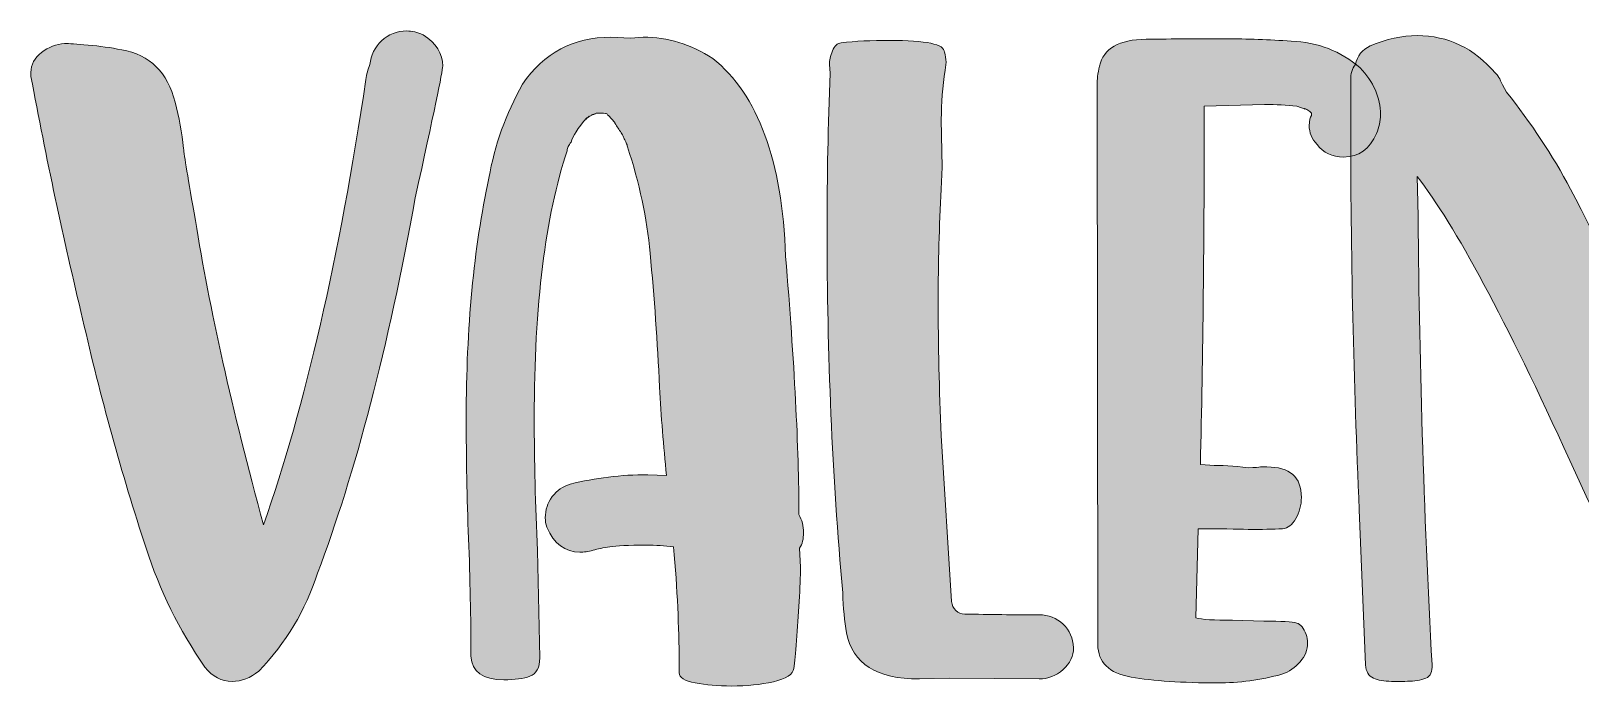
# Model space of a CAD drawing. Header units: inches. Extents: x 182 to 898, y -923 to -156.
# Drawn here: x 192.5 to 545.1, y -923.2 to -774.1 of the extents above; entities that cross this region are included whole.
import ezdxf

# ---------------------------------------------------------------- set-up
doc = ezdxf.new("R2010")
doc.units = ezdxf.units.IN
doc.header["$MEASUREMENT"] = 0
doc.layers.add('Layer 1', color=7, linetype='Continuous')

# ---------------------------------------------------------------- blocks, each defined once
blk = doc.blocks.new('block 5')
at = {"layer": 'Layer 1', "true_color": 0xffffff}
h = blk.add_hatch(color=7, dxfattribs=at)
h.dxf.hatch_style = 2
edge = h.paths.add_edge_path()
edge.add_spline(control_points=[(238.33, -922.17), (235.96, -922.17), (233.88, -921.1), (232.1, -918.96), (226.28, -910.41), (221.82, -901.39), (218.74, -891.88), (213.15, -874.78), (208.34, -857.39), (204.31, -839.69), (199.91, -821.4), (195.99, -802.99), (192.55, -784.47), (192.55, -784.47), (192.55, -783.57), (192.55, -783.57), (192.55, -781.79), (193.35, -780.28), (194.95, -779.03), (196.56, -777.78), (198.31, -777.1), (200.21, -776.98), (201.16, -776.98), (202.94, -777.1), (205.55, -777.34), (208.17, -777.58), (210.72, -777.94), (213.21, -778.41), (219.63, -779.6), (223.66, -783.57), (225.33, -790.34), (226.28, -793.79), (226.93, -797.29), (227.29, -800.85), (227.4, -802.28), (228.29, -807.74), (229.96, -817.24), (233.17, -837.19), (238.33, -860.29), (245.46, -886.54), (254.96, -859.46), (262.74, -825.68), (268.79, -785.18), (268.91, -783.99), (269.21, -782.86), (269.69, -781.79), (269.92, -779.66), (270.81, -777.85), (272.36, -776.36), (273.9, -774.88), (275.8, -774.13), (278.06, -774.13), (279.24, -774.13), (280.49, -774.43), (281.8, -775.02), (284.76, -776.93), (286.25, -779.3), (286.25, -782.15), (286.25, -783.22), (284.17, -793.19), (280.02, -812.08), (273.84, -846.16), (266.42, -874.67), (257.75, -897.58), (255.02, -906.02), (250.56, -913.44), (244.39, -919.85), (242.49, -921.4), (240.47, -922.17), (238.33, -922.17)], knot_values=[0, 0, 0, 0, 1, 1, 1, 2, 2, 2, 3, 3, 3, 4, 4, 4, 5, 5, 5, 6, 6, 6, 7, 7, 7, 8, 8, 8, 9, 9, 9, 10, 10, 10, 11, 11, 11, 12, 12, 12, 13, 13, 13, 14, 14, 14, 15, 15, 15, 16, 16, 16, 17, 17, 17, 18, 18, 18, 19, 19, 19, 20, 20, 20, 21, 21, 21, 22, 22, 22, 23, 23, 23, 23], degree=3, periodic=1)
h = blk.add_hatch(color=7, dxfattribs=at)
h.dxf.hatch_style = 2
edge = h.paths.add_edge_path()
edge.add_spline(control_points=[(351.99, -923.24), (348.9, -923.24), (346.13, -923), (343.7, -922.52), (341.27, -922.05), (340.05, -921.28), (340.05, -920.21), (340.05, -920.21), (340.05, -917.54), (340.05, -917.54), (340.05, -909.94), (339.63, -901.27), (338.8, -891.53), (336.78, -891.29), (334.71, -891.17), (332.57, -891.17), (328.53, -891.17), (325.77, -891.29), (324.28, -891.53), (322.8, -891.77), (321.52, -892.03), (320.46, -892.33), (319.39, -892.63), (318.38, -892.77), (317.43, -892.77), (314.1, -892.77), (311.61, -890.87), (309.95, -887.07), (309.71, -886.36), (309.59, -885.65), (309.59, -884.93), (309.59, -883.15), (310.12, -881.55), (311.19, -880.13), (312.26, -878.7), (313.62, -877.75), (315.29, -877.28), (320.99, -875.85), (326.87, -875.14), (332.92, -875.14), (332.92, -875.14), (337.2, -875.32), (337.2, -875.32), (336.49, -868.55), (335.95, -861.84), (335.6, -855.19), (335.12, -844.98), (334.41, -834.82), (333.46, -824.73), (332.75, -816.77), (331.02, -808.69), (328.29, -800.5), (328.29, -800.38), (328.26, -800.23), (328.2, -800.05), (328.14, -799.88), (328.08, -799.73), (328.03, -799.61), (327.97, -799.49), (327.88, -799.31), (327.76, -799.07), (327.64, -798.84), (327.52, -798.57), (327.4, -798.27), (327.28, -797.98), (327.1, -797.65), (326.87, -797.29), (326.63, -796.93), (326.39, -796.58), (326.16, -796.22), (325.92, -795.87), (325.68, -795.51), (325.44, -795.15), (325.44, -795.15), (325.44, -794.98), (325.44, -794.98), (325.44, -794.98), (324.02, -793.37), (324.02, -793.37), (324.02, -793.37), (323.84, -793.37), (323.84, -793.37), (323.84, -793.26), (323.81, -793.17), (323.75, -793.1), (323.69, -793.05), (323.6, -792.99), (323.48, -792.93), (323.36, -792.87), (322.59, -792.84), (321.17, -792.84), (320.81, -793.08), (320.46, -793.19), (320.1, -793.19), (320.1, -793.19), (320.99, -793.02), (320.99, -793.02), (320.51, -793.14), (320.1, -793.31), (319.74, -793.55), (319.39, -793.79), (319.15, -793.94), (319.03, -794), (318.91, -794.06), (318.85, -794.15), (318.85, -794.26), (318.85, -794.26), (319.03, -793.91), (319.03, -793.91), (317.01, -796.28), (315.82, -798.12), (315.47, -799.43), (315.23, -799.79), (315.02, -800.11), (314.84, -800.41), (314.67, -800.71), (314.58, -801.03), (314.58, -801.39), (309.59, -816.23), (307.09, -836.48), (307.09, -862.13), (307.09, -871.99), (307.33, -882.09), (307.81, -892.42), (307.81, -892.42), (308.34, -916.82), (308.34, -916.82), (308.34, -919.08), (307.6, -920.47), (306.11, -921.01), (304.63, -921.54), (302.64, -921.81), (300.15, -921.81), (295.4, -921.81), (292.9, -920.03), (292.67, -916.47), (292.67, -907.8), (292.49, -898.86), (292.13, -889.66), (291.77, -880.46), (291.6, -871.28), (291.6, -862.13), (291.6, -841.71), (293.32, -823.54), (296.76, -807.62), (298.07, -800.14), (300.62, -793.02), (304.42, -786.25), (309.29, -779.12), (316, -775.56), (324.55, -775.56), (324.55, -775.56), (329.01, -775.74), (329.01, -775.74), (329.01, -775.74), (331.86, -775.56), (331.86, -775.56), (337.44, -775.56), (342.72, -777.16), (347.71, -780.37), (358.04, -788.68), (363.56, -803.71), (364.28, -825.44), (366.3, -849.55), (367.31, -869.14), (367.31, -884.22), (368.02, -885.41), (368.38, -886.78), (368.38, -888.32), (368.38, -889.75), (368.08, -890.93), (367.48, -891.88), (367.48, -891.88), (367.66, -896.16), (367.66, -896.16), (367.66, -898.3), (367.57, -900.91), (367.39, -904), (367.22, -907.09), (367.01, -910.05), (366.77, -912.9), (366.53, -915.76), (366.33, -917.86), (366.15, -919.23), (365.97, -920.6), (364.42, -921.61), (361.52, -922.26), (358.6, -922.91), (355.43, -923.24), (351.99, -923.24)], knot_values=[0, 0, 0, 0, 1, 1, 1, 2, 2, 2, 3, 3, 3, 4, 4, 4, 5, 5, 5, 6, 6, 6, 7, 7, 7, 8, 8, 8, 9, 9, 9, 10, 10, 10, 11, 11, 11, 12, 12, 12, 13, 13, 13, 14, 14, 14, 15, 15, 15, 16, 16, 16, 17, 17, 17, 18, 18, 18, 19, 19, 19, 20, 20, 20, 21, 21, 21, 22, 22, 22, 23, 23, 23, 24, 24, 24, 25, 25, 25, 26, 26, 26, 27, 27, 27, 28, 28, 28, 29, 29, 29, 30, 30, 30, 31, 31, 31, 32, 32, 32, 33, 33, 33, 34, 34, 34, 35, 35, 35, 36, 36, 36, 37, 37, 37, 38, 38, 38, 39, 39, 39, 40, 40, 40, 41, 41, 41, 42, 42, 42, 43, 43, 43, 44, 44, 44, 45, 45, 45, 46, 46, 46, 47, 47, 47, 48, 48, 48, 49, 49, 49, 50, 50, 50, 51, 51, 51, 52, 52, 52, 53, 53, 53, 54, 54, 54, 55, 55, 55, 56, 56, 56, 57, 57, 57, 58, 58, 58, 59, 59, 59, 60, 60, 60, 61, 61, 61, 62, 62, 62, 63, 63, 63, 63], degree=3, periodic=1)
edge = h.paths.add_edge_path()
edge.add_spline(control_points=[(319.21, -793.91), (319.21, -793.91), (319.56, -793.55), (319.56, -793.55), (319.56, -793.67), (319.39, -793.79), (319.03, -793.91), (319.03, -793.91), (319.21, -793.91), (319.21, -793.91)], knot_values=[0, 0, 0, 0, 1, 1, 1, 2, 2, 2, 3, 3, 3, 3], degree=3, periodic=1)
h = blk.add_hatch(color=7, dxfattribs=at)
h.dxf.hatch_style = 2
edge = h.paths.add_edge_path()
edge.add_spline(control_points=[(505.18, -922.17), (505.18, -922.17), (502.15, -922.17), (502.15, -922.17), (500.49, -922.17), (499.12, -921.93), (498.06, -921.46), (496.99, -920.98), (496.39, -919.97), (496.27, -918.43), (496.27, -918.43), (494.85, -883.15), (494.85, -883.15), (493.54, -853.94), (492.89, -824.61), (492.89, -795.15), (492.89, -795.15), (492.89, -785.18), (492.89, -785.18), (492.89, -783.87), (493.24, -782.75), (493.96, -781.79), (494.43, -779.78), (495.56, -778.35), (497.34, -777.52), (501.02, -775.98), (504.58, -775.2), (508.03, -775.2), (515.04, -775.2), (520.97, -778.05), (525.84, -783.75), (526.32, -784.11), (526.85, -785), (527.45, -786.42), (527.45, -786.42), (528.34, -788.03), (528.34, -788.03), (533.92, -795.04), (538.79, -802.4), (542.95, -810.12), (549.36, -822.59), (555.18, -834.23), (560.4, -845.03), (566.57, -857.62), (570.02, -866.23), (570.73, -870.86), (570.73, -870.86), (570.56, -851.62), (570.56, -851.62), (570.56, -828.59), (571.33, -805.6), (572.87, -782.68), (573.35, -778.53), (575.84, -776.21), (580.35, -775.74), (580.35, -775.74), (580.71, -775.74), (580.71, -775.74), (582.49, -775.74), (584.15, -776.42), (585.7, -777.78), (587.24, -779.15), (588.02, -780.72), (588.02, -782.51), (587.54, -790.58), (587.12, -799.19), (586.77, -808.34), (586.06, -829.12), (585.7, -845.63), (585.7, -857.86), (585.7, -876.27), (586.17, -894.68), (587.12, -913.08), (587.12, -914.75), (586.59, -916.14), (585.52, -917.27), (584.45, -918.4), (583.14, -919.2), (581.6, -919.67), (579.7, -920.51), (577.8, -920.92), (575.9, -920.92), (575.07, -920.92), (574.24, -920.8), (573.41, -920.57), (572.93, -920.68), (572.4, -920.74), (571.8, -920.74), (570.38, -920.74), (569.01, -920.33), (567.7, -919.49), (564.86, -917.83), (556.54, -901.98), (542.77, -871.93), (528.28, -839.99), (516.7, -818.43), (508.03, -807.27), (508.03, -807.27), (508.21, -813.15), (508.21, -813.15), (508.45, -848.3), (509.51, -883.39), (511.42, -918.43), (511.42, -918.43), (511.42, -918.96), (511.42, -918.96), (511.42, -920.39), (510.79, -921.28), (509.54, -921.63), (508.3, -921.99), (506.84, -922.17), (505.18, -922.17)], knot_values=[0, 0, 0, 0, 1, 1, 1, 2, 2, 2, 3, 3, 3, 4, 4, 4, 5, 5, 5, 6, 6, 6, 7, 7, 7, 8, 8, 8, 9, 9, 9, 10, 10, 10, 11, 11, 11, 12, 12, 12, 13, 13, 13, 14, 14, 14, 15, 15, 15, 16, 16, 16, 17, 17, 17, 18, 18, 18, 19, 19, 19, 20, 20, 20, 21, 21, 21, 22, 22, 22, 23, 23, 23, 24, 24, 24, 25, 25, 25, 26, 26, 26, 27, 27, 27, 28, 28, 28, 29, 29, 29, 30, 30, 30, 31, 31, 31, 32, 32, 32, 33, 33, 33, 34, 34, 34, 35, 35, 35, 36, 36, 36, 37, 37, 37, 37], degree=3, periodic=1)
h = blk.add_hatch(color=7, dxfattribs=at)
h.dxf.hatch_style = 2
edge = h.paths.add_edge_path()
edge.add_spline(control_points=[(421.99, -921.63), (421.99, -921.63), (401.69, -921.46), (401.69, -921.46), (401.69, -921.46), (394.74, -921.63), (394.74, -921.63), (385, -921.63), (379.48, -918.13), (378.17, -911.12), (377.69, -908.51), (377.4, -905.48), (377.28, -902.04), (374.9, -875.44), (373.72, -847.77), (373.72, -819.02), (373.72, -807.27), (373.95, -795.51), (374.43, -783.75), (374.43, -783.75), (374.25, -781.79), (374.25, -781.79), (374.25, -780.84), (374.49, -779.81), (374.96, -778.68), (375.44, -777.55), (376.09, -776.93), (376.92, -776.81), (380.13, -776.45), (383.81, -776.27), (387.97, -776.27), (396.28, -776.27), (400.44, -777.16), (400.44, -778.94), (400.68, -779.66), (400.8, -780.43), (400.8, -781.26), (400.8, -781.26), (400.62, -783.04), (400.62, -783.04), (400.02, -786.84), (399.73, -790.58), (399.73, -794.26), (399.73, -794.26), (399.9, -805.13), (399.9, -805.13), (399.9, -805.13), (399.73, -810.12), (399.73, -810.12), (399.25, -818.55), (399.01, -826.98), (399.01, -835.41), (399.01, -845.63), (399.25, -855.9), (399.73, -866.23), (399.73, -866.23), (402.04, -904), (402.04, -904), (402.16, -904.83), (402.49, -905.51), (403.02, -906.05), (403.56, -906.58), (404.24, -906.85), (405.07, -906.85), (410.65, -906.97), (416.29, -907.03), (421.99, -907.03), (424.13, -907.03), (425.94, -907.74), (427.43, -909.16), (428.91, -910.59), (429.71, -912.37), (429.83, -914.51), (429.83, -916.41), (429.03, -918.07), (427.43, -919.49), (425.82, -920.92), (424.01, -921.63), (421.99, -921.63)], knot_values=[0, 0, 0, 0, 1, 1, 1, 2, 2, 2, 3, 3, 3, 4, 4, 4, 5, 5, 5, 6, 6, 6, 7, 7, 7, 8, 8, 8, 9, 9, 9, 10, 10, 10, 11, 11, 11, 12, 12, 12, 13, 13, 13, 14, 14, 14, 15, 15, 15, 16, 16, 16, 17, 17, 17, 18, 18, 18, 19, 19, 19, 20, 20, 20, 21, 21, 21, 22, 22, 22, 23, 23, 23, 24, 24, 24, 25, 25, 25, 26, 26, 26, 26], degree=3, periodic=1)
h = blk.add_hatch(color=7, dxfattribs=at)
h.dxf.hatch_style = 2
edge = h.paths.add_edge_path()
edge.add_spline(control_points=[(462.61, -922.52), (454.53, -922.52), (447.97, -922.08), (442.92, -921.19), (437.87, -920.3), (435.35, -917.83), (435.35, -913.79), (435.35, -913.79), (435.17, -786.42), (435.17, -786.42), (435.17, -785.24), (435.35, -783.81), (435.71, -782.15), (436.66, -778.11), (440.19, -776.07), (446.31, -776), (452.42, -775.95), (458.45, -775.92), (464.39, -775.92), (469.38, -775.92), (474.36, -776.09), (479.35, -776.45), (485.41, -776.69), (490.63, -778.71), (495.03, -782.51), (498.12, -785.71), (499.66, -789.28), (499.66, -793.19), (499.66, -794.62), (499.36, -796.04), (498.77, -797.47), (497.22, -801.03), (494.73, -802.82), (491.29, -802.82), (488.67, -802.82), (486.66, -801.86), (485.23, -799.96), (484.04, -798.66), (483.45, -797.23), (483.45, -795.69), (483.45, -794.5), (483.63, -793.73), (483.98, -793.37), (483.98, -793.37), (483.98, -792.84), (483.98, -792.84), (483.86, -792.72), (483.66, -792.54), (483.36, -792.3), (483.06, -792.07), (482.74, -791.89), (482.38, -791.77), (482.38, -791.77), (482.56, -791.95), (482.56, -791.95), (482.56, -791.95), (480.6, -791.24), (480.6, -791.24), (478.34, -791), (475.91, -790.88), (473.3, -790.88), (473.3, -790.88), (459.58, -791.24), (459.58, -791.24), (459.58, -821.16), (459.28, -848.36), (458.69, -872.82), (458.69, -872.82), (460.83, -873), (460.83, -873), (463.44, -873), (466.35, -873.18), (469.55, -873.54), (471.1, -873.54), (472.05, -873.48), (472.4, -873.36), (472.4, -873.36), (473.83, -873.36), (473.83, -873.36), (479.05, -873.36), (481.67, -875.67), (481.67, -880.3), (481.67, -882.09), (481.25, -883.69), (480.42, -885.11), (479.59, -886.54), (478.58, -887.31), (477.39, -887.43), (475.26, -887.55), (472.64, -887.61), (469.55, -887.61), (466.94, -887.49), (463.14, -887.43), (458.15, -887.43), (458.15, -887.43), (457.62, -907.74), (457.62, -907.74), (459.04, -908.1), (461.83, -908.27), (465.99, -908.27), (465.99, -908.27), (473.12, -908.45), (473.12, -908.45), (477.15, -908.45), (479.65, -908.6), (480.6, -908.89), (481.55, -909.19), (482.26, -910.05), (482.74, -911.48), (482.97, -912.07), (483.09, -912.73), (483.09, -913.44), (483.09, -914.98), (482.53, -916.41), (481.4, -917.71), (480.27, -919.02), (478.88, -919.97), (477.22, -920.57), (472.34, -921.87), (467.47, -922.52), (462.61, -922.52)], knot_values=[0, 0, 0, 0, 1, 1, 1, 2, 2, 2, 3, 3, 3, 4, 4, 4, 5, 5, 5, 6, 6, 6, 7, 7, 7, 8, 8, 8, 9, 9, 9, 10, 10, 10, 11, 11, 11, 12, 12, 12, 13, 13, 13, 14, 14, 14, 15, 15, 15, 16, 16, 16, 17, 17, 17, 18, 18, 18, 19, 19, 19, 20, 20, 20, 21, 21, 21, 22, 22, 22, 23, 23, 23, 24, 24, 24, 25, 25, 25, 26, 26, 26, 27, 27, 27, 28, 28, 28, 29, 29, 29, 30, 30, 30, 31, 31, 31, 32, 32, 32, 33, 33, 33, 34, 34, 34, 35, 35, 35, 36, 36, 36, 37, 37, 37, 38, 38, 38, 39, 39, 39, 40, 40, 40, 40], degree=3, periodic=1)
at = {"layer": 'Layer 1', "lineweight": 0}
for points, knots in [([(238.33, -922.17), (235.96, -922.17), (233.88, -921.1), (232.1, -918.96), (226.28, -910.41), (221.82, -901.39), (218.74, -891.88), (213.15, -874.78), (208.34, -857.39), (204.31, -839.69), (199.91, -821.4), (195.99, -802.99), (192.55, -784.47), (192.55, -784.47), (192.55, -783.57), (192.55, -783.57), (192.55, -781.79), (193.35, -780.28), (194.95, -779.03), (196.56, -777.78), (198.31, -777.1), (200.21, -776.98), (201.16, -776.98), (202.94, -777.1), (205.55, -777.34), (208.17, -777.58), (210.72, -777.94), (213.21, -778.41), (219.63, -779.6), (223.66, -783.57), (225.33, -790.34), (226.28, -793.79), (226.93, -797.29), (227.29, -800.85), (227.4, -802.28), (228.29, -807.74), (229.96, -817.24), (233.17, -837.19), (238.33, -860.29), (245.46, -886.54), (254.96, -859.46), (262.74, -825.68), (268.79, -785.18), (268.91, -783.99), (269.21, -782.86), (269.69, -781.79), (269.92, -779.66), (270.81, -777.85), (272.36, -776.36), (273.9, -774.88), (275.8, -774.13), (278.06, -774.13), (279.24, -774.13), (280.49, -774.43), (281.8, -775.02), (284.76, -776.93), (286.25, -779.3), (286.25, -782.15), (286.25, -783.22), (284.17, -793.19), (280.02, -812.08), (273.84, -846.16), (266.42, -874.67), (257.75, -897.58), (255.02, -906.02), (250.56, -913.44), (244.39, -919.85), (242.49, -921.4), (240.47, -922.17), (238.33, -922.17)], [0, 0, 0, 0, 1, 1, 1, 2, 2, 2, 3, 3, 3, 4, 4, 4, 5, 5, 5, 6, 6, 6, 7, 7, 7, 8, 8, 8, 9, 9, 9, 10, 10, 10, 11, 11, 11, 12, 12, 12, 13, 13, 13, 14, 14, 14, 15, 15, 15, 16, 16, 16, 17, 17, 17, 18, 18, 18, 19, 19, 19, 20, 20, 20, 21, 21, 21, 22, 22, 22, 23, 23, 23, 23]), ([(351.99, -923.24), (348.9, -923.24), (346.13, -923), (343.7, -922.52), (341.27, -922.05), (340.05, -921.28), (340.05, -920.21), (340.05, -920.21), (340.05, -917.54), (340.05, -917.54), (340.05, -909.94), (339.63, -901.27), (338.8, -891.53), (336.78, -891.29), (334.71, -891.17), (332.57, -891.17), (328.53, -891.17), (325.77, -891.29), (324.28, -891.53), (322.8, -891.77), (321.52, -892.03), (320.46, -892.33), (319.39, -892.63), (318.38, -892.77), (317.43, -892.77), (314.1, -892.77), (311.61, -890.87), (309.95, -887.07), (309.71, -886.36), (309.59, -885.65), (309.59, -884.93), (309.59, -883.15), (310.12, -881.55), (311.19, -880.13), (312.26, -878.7), (313.62, -877.75), (315.29, -877.28), (320.99, -875.85), (326.87, -875.14), (332.92, -875.14), (332.92, -875.14), (337.2, -875.32), (337.2, -875.32), (336.49, -868.55), (335.95, -861.84), (335.6, -855.19), (335.12, -844.98), (334.41, -834.82), (333.46, -824.73), (332.75, -816.77), (331.02, -808.69), (328.29, -800.5), (328.29, -800.38), (328.26, -800.23), (328.2, -800.05), (328.14, -799.88), (328.08, -799.73), (328.03, -799.61), (327.97, -799.49), (327.88, -799.31), (327.76, -799.07), (327.64, -798.84), (327.52, -798.57), (327.4, -798.27), (327.28, -797.98), (327.1, -797.65), (326.87, -797.29), (326.63, -796.93), (326.39, -796.58), (326.16, -796.22), (325.92, -795.87), (325.68, -795.51), (325.44, -795.15), (325.44, -795.15), (325.44, -794.98), (325.44, -794.98), (325.44, -794.98), (324.02, -793.37), (324.02, -793.37), (324.02, -793.37), (323.84, -793.37), (323.84, -793.37), (323.84, -793.26), (323.81, -793.17), (323.75, -793.1), (323.69, -793.05), (323.6, -792.99), (323.48, -792.93), (323.36, -792.87), (322.59, -792.84), (321.17, -792.84), (320.81, -793.08), (320.46, -793.19), (320.1, -793.19), (320.1, -793.19), (320.99, -793.02), (320.99, -793.02), (320.51, -793.14), (320.1, -793.31), (319.74, -793.55), (319.39, -793.79), (319.15, -793.94), (319.03, -794), (318.91, -794.06), (318.85, -794.15), (318.85, -794.26), (318.85, -794.26), (319.03, -793.91), (319.03, -793.91), (317.01, -796.28), (315.82, -798.12), (315.47, -799.43), (315.23, -799.79), (315.02, -800.11), (314.84, -800.41), (314.67, -800.71), (314.58, -801.03), (314.58, -801.39), (309.59, -816.23), (307.09, -836.48), (307.09, -862.13), (307.09, -871.99), (307.33, -882.09), (307.81, -892.42), (307.81, -892.42), (308.34, -916.82), (308.34, -916.82), (308.34, -919.08), (307.6, -920.47), (306.11, -921.01), (304.63, -921.54), (302.64, -921.81), (300.15, -921.81), (295.4, -921.81), (292.9, -920.03), (292.67, -916.47), (292.67, -907.8), (292.49, -898.86), (292.13, -889.66), (291.77, -880.46), (291.6, -871.28), (291.6, -862.13), (291.6, -841.71), (293.32, -823.54), (296.76, -807.62), (298.07, -800.14), (300.62, -793.02), (304.42, -786.25), (309.29, -779.12), (316, -775.56), (324.55, -775.56), (324.55, -775.56), (329.01, -775.74), (329.01, -775.74), (329.01, -775.74), (331.86, -775.56), (331.86, -775.56), (337.44, -775.56), (342.72, -777.16), (347.71, -780.37), (358.04, -788.68), (363.56, -803.71), (364.28, -825.44), (366.3, -849.55), (367.31, -869.14), (367.31, -884.22), (368.02, -885.41), (368.38, -886.78), (368.38, -888.32), (368.38, -889.75), (368.08, -890.93), (367.48, -891.88), (367.48, -891.88), (367.66, -896.16), (367.66, -896.16), (367.66, -898.3), (367.57, -900.91), (367.39, -904), (367.22, -907.09), (367.01, -910.05), (366.77, -912.9), (366.53, -915.76), (366.33, -917.86), (366.15, -919.23), (365.97, -920.6), (364.42, -921.61), (361.52, -922.26), (358.6, -922.91), (355.43, -923.24), (351.99, -923.24)], [0, 0, 0, 0, 1, 1, 1, 2, 2, 2, 3, 3, 3, 4, 4, 4, 5, 5, 5, 6, 6, 6, 7, 7, 7, 8, 8, 8, 9, 9, 9, 10, 10, 10, 11, 11, 11, 12, 12, 12, 13, 13, 13, 14, 14, 14, 15, 15, 15, 16, 16, 16, 17, 17, 17, 18, 18, 18, 19, 19, 19, 20, 20, 20, 21, 21, 21, 22, 22, 22, 23, 23, 23, 24, 24, 24, 25, 25, 25, 26, 26, 26, 27, 27, 27, 28, 28, 28, 29, 29, 29, 30, 30, 30, 31, 31, 31, 32, 32, 32, 33, 33, 33, 34, 34, 34, 35, 35, 35, 36, 36, 36, 37, 37, 37, 38, 38, 38, 39, 39, 39, 40, 40, 40, 41, 41, 41, 42, 42, 42, 43, 43, 43, 44, 44, 44, 45, 45, 45, 46, 46, 46, 47, 47, 47, 48, 48, 48, 49, 49, 49, 50, 50, 50, 51, 51, 51, 52, 52, 52, 53, 53, 53, 54, 54, 54, 55, 55, 55, 56, 56, 56, 57, 57, 57, 58, 58, 58, 59, 59, 59, 60, 60, 60, 61, 61, 61, 62, 62, 62, 63, 63, 63, 63]), ([(505.18, -922.17), (505.18, -922.17), (502.15, -922.17), (502.15, -922.17), (500.49, -922.17), (499.12, -921.93), (498.06, -921.46), (496.99, -920.98), (496.39, -919.97), (496.27, -918.43), (496.27, -918.43), (494.85, -883.15), (494.85, -883.15), (493.54, -853.94), (492.89, -824.61), (492.89, -795.15), (492.89, -795.15), (492.89, -785.18), (492.89, -785.18), (492.89, -783.87), (493.24, -782.75), (493.96, -781.79), (494.43, -779.78), (495.56, -778.35), (497.34, -777.52), (501.02, -775.98), (504.58, -775.2), (508.03, -775.2), (515.04, -775.2), (520.97, -778.05), (525.84, -783.75), (526.32, -784.11), (526.85, -785), (527.45, -786.42), (527.45, -786.42), (528.34, -788.03), (528.34, -788.03), (533.92, -795.04), (538.79, -802.4), (542.95, -810.12), (549.36, -822.59), (555.18, -834.23), (560.4, -845.03), (566.57, -857.62), (570.02, -866.23), (570.73, -870.86), (570.73, -870.86), (570.56, -851.62), (570.56, -851.62), (570.56, -828.59), (571.33, -805.6), (572.87, -782.68), (573.35, -778.53), (575.84, -776.21), (580.35, -775.74), (580.35, -775.74), (580.71, -775.74), (580.71, -775.74), (582.49, -775.74), (584.15, -776.42), (585.7, -777.78), (587.24, -779.15), (588.02, -780.72), (588.02, -782.51), (587.54, -790.58), (587.12, -799.19), (586.77, -808.34), (586.06, -829.12), (585.7, -845.63), (585.7, -857.86), (585.7, -876.27), (586.17, -894.68), (587.12, -913.08), (587.12, -914.75), (586.59, -916.14), (585.52, -917.27), (584.45, -918.4), (583.14, -919.2), (581.6, -919.67), (579.7, -920.51), (577.8, -920.92), (575.9, -920.92), (575.07, -920.92), (574.24, -920.8), (573.41, -920.57), (572.93, -920.68), (572.4, -920.74), (571.8, -920.74), (570.38, -920.74), (569.01, -920.33), (567.7, -919.49), (564.86, -917.83), (556.54, -901.98), (542.77, -871.93), (528.28, -839.99), (516.7, -818.43), (508.03, -807.27), (508.03, -807.27), (508.21, -813.15), (508.21, -813.15), (508.45, -848.3), (509.51, -883.39), (511.42, -918.43), (511.42, -918.43), (511.42, -918.96), (511.42, -918.96), (511.42, -920.39), (510.79, -921.28), (509.54, -921.63), (508.3, -921.99), (506.84, -922.17), (505.18, -922.17)], [0, 0, 0, 0, 1, 1, 1, 2, 2, 2, 3, 3, 3, 4, 4, 4, 5, 5, 5, 6, 6, 6, 7, 7, 7, 8, 8, 8, 9, 9, 9, 10, 10, 10, 11, 11, 11, 12, 12, 12, 13, 13, 13, 14, 14, 14, 15, 15, 15, 16, 16, 16, 17, 17, 17, 18, 18, 18, 19, 19, 19, 20, 20, 20, 21, 21, 21, 22, 22, 22, 23, 23, 23, 24, 24, 24, 25, 25, 25, 26, 26, 26, 27, 27, 27, 28, 28, 28, 29, 29, 29, 30, 30, 30, 31, 31, 31, 32, 32, 32, 33, 33, 33, 34, 34, 34, 35, 35, 35, 36, 36, 36, 37, 37, 37, 37]), ([(421.99, -921.63), (421.99, -921.63), (401.69, -921.46), (401.69, -921.46), (401.69, -921.46), (394.74, -921.63), (394.74, -921.63), (385, -921.63), (379.48, -918.13), (378.17, -911.12), (377.69, -908.51), (377.4, -905.48), (377.28, -902.04), (374.9, -875.44), (373.72, -847.77), (373.72, -819.02), (373.72, -807.27), (373.95, -795.51), (374.43, -783.75), (374.43, -783.75), (374.25, -781.79), (374.25, -781.79), (374.25, -780.84), (374.49, -779.81), (374.96, -778.68), (375.44, -777.55), (376.09, -776.93), (376.92, -776.81), (380.13, -776.45), (383.81, -776.27), (387.97, -776.27), (396.28, -776.27), (400.44, -777.16), (400.44, -778.94), (400.68, -779.66), (400.8, -780.43), (400.8, -781.26), (400.8, -781.26), (400.62, -783.04), (400.62, -783.04), (400.02, -786.84), (399.73, -790.58), (399.73, -794.26), (399.73, -794.26), (399.9, -805.13), (399.9, -805.13), (399.9, -805.13), (399.73, -810.12), (399.73, -810.12), (399.25, -818.55), (399.01, -826.98), (399.01, -835.41), (399.01, -845.63), (399.25, -855.9), (399.73, -866.23), (399.73, -866.23), (402.04, -904), (402.04, -904), (402.16, -904.83), (402.49, -905.51), (403.02, -906.05), (403.56, -906.58), (404.24, -906.85), (405.07, -906.85), (410.65, -906.97), (416.29, -907.03), (421.99, -907.03), (424.13, -907.03), (425.94, -907.74), (427.43, -909.16), (428.91, -910.59), (429.71, -912.37), (429.83, -914.51), (429.83, -916.41), (429.03, -918.07), (427.43, -919.49), (425.82, -920.92), (424.01, -921.63), (421.99, -921.63)], [0, 0, 0, 0, 1, 1, 1, 2, 2, 2, 3, 3, 3, 4, 4, 4, 5, 5, 5, 6, 6, 6, 7, 7, 7, 8, 8, 8, 9, 9, 9, 10, 10, 10, 11, 11, 11, 12, 12, 12, 13, 13, 13, 14, 14, 14, 15, 15, 15, 16, 16, 16, 17, 17, 17, 18, 18, 18, 19, 19, 19, 20, 20, 20, 21, 21, 21, 22, 22, 22, 23, 23, 23, 24, 24, 24, 25, 25, 25, 26, 26, 26, 26]), ([(462.61, -922.52), (454.53, -922.52), (447.97, -922.08), (442.92, -921.19), (437.87, -920.3), (435.35, -917.83), (435.35, -913.79), (435.35, -913.79), (435.17, -786.42), (435.17, -786.42), (435.17, -785.24), (435.35, -783.81), (435.71, -782.15), (436.66, -778.11), (440.19, -776.07), (446.31, -776), (452.42, -775.95), (458.45, -775.92), (464.39, -775.92), (469.38, -775.92), (474.36, -776.09), (479.35, -776.45), (485.41, -776.69), (490.63, -778.71), (495.03, -782.51), (498.12, -785.71), (499.66, -789.28), (499.66, -793.19), (499.66, -794.62), (499.36, -796.04), (498.77, -797.47), (497.22, -801.03), (494.73, -802.82), (491.29, -802.82), (488.67, -802.82), (486.66, -801.86), (485.23, -799.96), (484.04, -798.66), (483.45, -797.23), (483.45, -795.69), (483.45, -794.5), (483.63, -793.73), (483.98, -793.37), (483.98, -793.37), (483.98, -792.84), (483.98, -792.84), (483.86, -792.72), (483.66, -792.54), (483.36, -792.3), (483.06, -792.07), (482.74, -791.89), (482.38, -791.77), (482.38, -791.77), (482.56, -791.95), (482.56, -791.95), (482.56, -791.95), (480.6, -791.24), (480.6, -791.24), (478.34, -791), (475.91, -790.88), (473.3, -790.88), (473.3, -790.88), (459.58, -791.24), (459.58, -791.24), (459.58, -821.16), (459.28, -848.36), (458.69, -872.82), (458.69, -872.82), (460.83, -873), (460.83, -873), (463.44, -873), (466.35, -873.18), (469.55, -873.54), (471.1, -873.54), (472.05, -873.48), (472.4, -873.36), (472.4, -873.36), (473.83, -873.36), (473.83, -873.36), (479.05, -873.36), (481.67, -875.67), (481.67, -880.3), (481.67, -882.09), (481.25, -883.69), (480.42, -885.11), (479.59, -886.54), (478.58, -887.31), (477.39, -887.43), (475.26, -887.55), (472.64, -887.61), (469.55, -887.61), (466.94, -887.49), (463.14, -887.43), (458.15, -887.43), (458.15, -887.43), (457.62, -907.74), (457.62, -907.74), (459.04, -908.1), (461.83, -908.27), (465.99, -908.27), (465.99, -908.27), (473.12, -908.45), (473.12, -908.45), (477.15, -908.45), (479.65, -908.6), (480.6, -908.89), (481.55, -909.19), (482.26, -910.05), (482.74, -911.48), (482.97, -912.07), (483.09, -912.73), (483.09, -913.44), (483.09, -914.98), (482.53, -916.41), (481.4, -917.71), (480.27, -919.02), (478.88, -919.97), (477.22, -920.57), (472.34, -921.87), (467.47, -922.52), (462.61, -922.52)], [0, 0, 0, 0, 1, 1, 1, 2, 2, 2, 3, 3, 3, 4, 4, 4, 5, 5, 5, 6, 6, 6, 7, 7, 7, 8, 8, 8, 9, 9, 9, 10, 10, 10, 11, 11, 11, 12, 12, 12, 13, 13, 13, 14, 14, 14, 15, 15, 15, 16, 16, 16, 17, 17, 17, 18, 18, 18, 19, 19, 19, 20, 20, 20, 21, 21, 21, 22, 22, 22, 23, 23, 23, 24, 24, 24, 25, 25, 25, 26, 26, 26, 27, 27, 27, 28, 28, 28, 29, 29, 29, 30, 30, 30, 31, 31, 31, 32, 32, 32, 33, 33, 33, 34, 34, 34, 35, 35, 35, 36, 36, 36, 37, 37, 37, 38, 38, 38, 39, 39, 39, 40, 40, 40, 40]), ([(319.21, -793.91), (319.21, -793.91), (319.56, -793.55), (319.56, -793.55), (319.56, -793.67), (319.39, -793.79), (319.03, -793.91), (319.03, -793.91), (319.21, -793.91), (319.21, -793.91)], [0, 0, 0, 0, 1, 1, 1, 2, 2, 2, 3, 3, 3, 3])]:
    blk.add_open_spline(points, degree=3, knots=knots, dxfattribs=at)
blk = doc.blocks.new('block 2')
at = {"layer": 'Layer 1'}
blk.add_blockref('block 5', (0, 0), dxfattribs=at)

msp = doc.modelspace()

# ---------------------------------------------------------------- block references
at = {"layer": 'Layer 1'}
msp.add_blockref('block 2', (0, 0), dxfattribs=at)

doc.saveas('drawing.dxf')
